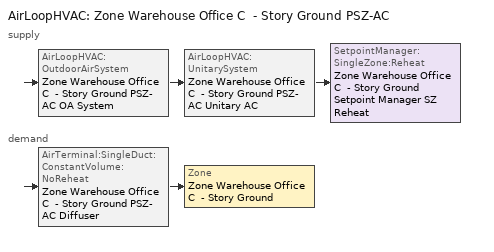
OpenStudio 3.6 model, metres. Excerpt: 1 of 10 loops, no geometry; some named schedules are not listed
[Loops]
AirLoopHVAC 'Zone Warehouse Office C  - Story Ground PSZ-AC'
 supply: AirLoopHVAC:OutdoorAirSystem 'Zone Warehouse Office C  - Story Ground PSZ-AC OA System' > AirLoopHVAC:UnitarySystem 'Zone Warehouse Office C  - Story Ground PSZ-AC Unitary AC' > SetpointManager:SingleZone:Reheat 'Zone Warehouse Office C  - Story Ground Setpoint Manager SZ Reheat'
 demand: AirTerminal:SingleDuct:ConstantVolume:NoReheat 'Zone Warehouse Office C  - Story Ground PSZ-AC Diffuser' > Zone 'Zone Warehouse Office C  - Story Ground'
[Sizing:Zone]
Zone Warehouse Office C  - Story Ground: Zone Cooling Design Supply Air Temperature Input Method=SupplyAirTemperature; Zone Cooling Design Supply Air Temperature {C}=12.7778; Zone Cooling Design Supply Air Temperature Difference {deltaC}=11.11; Zone Heating Design Supply Air Temperature Input Method=SupplyAirTemperature; Zone Heating Design Supply Air Temperature {C}=50; Zone Heating Design Supply Air Temperature Difference {deltaC}=11.11; Zone Cooling Design Supply Air Humidity Ratio {kg-H2O/kg-air}=0.0085; Zone Heating Design Supply Air Humidity Ratio {kg-H2O/kg-air}=0.008; Cooling Design Air Flow Method=DesignDay; Heating Design Air Flow Method=DesignDay; Account for Dedicated Outdoor Air System=No; Dedicated Outdoor Air System Control Strategy=NeutralSupplyAir; Dedicated Outdoor Air Low Setpoint Temperature for Design {C}=autosize; Dedicated Outdoor Air High Setpoint Temperature for Design {C}=autosize; Zone Load Sizing Method=Sensible Load Only No Latent Load; Zone Latent Cooling Design Supply Air Humidity Ratio Input Method=HumidityRatioDifference; Zone Cooling Design Supply Air Humidity Ratio Difference {kgWater/kgDryAir}=0.005; Zone Latent Heating Design Supply Air Humidity Ratio Input Method=HumidityRatioDifference; Zone Humidification Design Supply Air Humidity Ratio Difference {kgWater/kgDryAir}=0.005
[Zone equipment]
Zone Warehouse Office C  - Story Ground: Zone Warehouse Office C  - Story Ground PSZ-AC Diffuser
[AirLoopHVAC]
Zone Warehouse Office C  - Story Ground PSZ-AC: Availability Schedule=Zone Warehouse Office C  - Story Ground PSZ-AC Occ Sch; Design Supply Air Flow Rate {m3/s}=autosize; Design Return Air Flow Fraction of Supply Air Flow=1
[Sizing:System]
Zone Warehouse Office C  - Story Ground PSZ-AC: Type of Load to Size On=Sensible; Design Outdoor Air Flow Rate {m3/s}=Autosize; Central Heating Maximum System Air Flow Ratio=1; Preheat Design Temperature {C}=7.22222; Preheat Design Humidity Ratio {kg-H2O/kg-Air}=0.008; Precool Design Temperature {C}=12.7778; Precool Design Humidity Ratio {kg-H2O/kg-Air}=0.008; Central Cooling Design Supply Air Temperature {C}=12.7778; Central Heating Design Supply Air Temperature {C}=50; Sizing Option=Coincident; 100% Outdoor Air in Cooling=No; 100% Outdoor Air in Heating=No; Central Cooling Design Supply Air Humidity Ratio {kg-H2O/kg-Air}=0.0085; Central Heating Design Supply Air Humidity Ratio {kg-H2O/kg-Air}=0.008; Cooling Design Air Flow Method=DesignDay; Heating Design Air Flow Method=DesignDay; System Outdoor Air Method=ZoneSum; Zone Maximum Outdoor Air Fraction=1; Cooling Supply Air Flow Rate Per Floor Area {m3/s-m2}=0.00996765; Cooling Fraction of Autosized Cooling Supply Air Flow Rate=1; Cooling Supply Air Flow Rate Per Unit Cooling Capacity {m3/s-W}=3.94755e-05; Heating Supply Air Flow Rate Per Floor Area {m3/s-m2}=0.00996765; Heating Fraction of Autosized Heating Supply Air Flow Rate=1; Heating Fraction of Autosized Cooling Supply Air Flow Rate=1; Heating Supply Air Flow Rate Per Unit Heating Capacity {m3/s-W}=3.15882e-05; Cooling Design Capacity Method=CoolingDesignCapacity; Cooling Design Capacity {W}=autosize; Cooling Design Capacity Per Floor Area {W/m2}=234.7; Fraction of Autosized Cooling Design Capacity=1; Heating Design Capacity Method=HeatingDesignCapacity; Heating Design Capacity {W}=autosize; Heating Design Capacity Per Floor Area {W/m2}=157; Fraction of Autosized Heating Design Capacity=1; Central Cooling Capacity Control Method=OnOff; Occupant Diversity=autosize
[SetpointManager:SingleZone:Reheat]
Zone Warehouse Office C  - Story Ground Setpoint Manager SZ Reheat: Minimum Supply Air Temperature {C}=12.7778; Maximum Supply Air Temperature {C}=50; Control Zone=Zone Warehouse Office C  - Story Ground; Setpoint Node or NodeList=Zone Warehouse Office C  - Story Ground PSZ-AC Supply Outlet Node
[Coil:Heating:Gas]
Zone Warehouse Office C  - Story Ground PSZ-AC Gas Htg Coil 11kBtu/hr 0.8 Thermal Eff: Availability Schedule=Always On Discrete; Gas Burner Efficiency=0.8; Nominal Capacity {W}=AutoSize; Parasitic Electric Load {W}=0; Parasitic Gas Load {W}=0
[Coil:Heating:Electric]
Zone Warehouse Office C  - Story Ground PSZ-AC No Heat: Availability Schedule=Always Off Discrete; Efficiency=1; Nominal Capacity {W}=0
[Coil:Cooling:DX:SingleSpeed]
Zone Warehouse Office C  - Story Ground PSZ-AC 1spd DX AC Clg Coil 5kBtu/hr 9.7SEER: Availability Schedule=Always On Discrete; Rated Total Cooling Capacity {W}=autosize; Rated Sensible Heat Ratio=autosize; Rated COP {W/W}=3.14722; Rated Air Flow Rate {m3/s}=autosize; Rated Evaporator Fan Power Per Volume Flow Rate 2017 {W/(m3/s)}=773.3; Rated Evaporator Fan Power Per Volume Flow Rate 2023 {W/(m3/s)}=934.4; Total Cooling Capacity Function of Temperature Curve=DOE Ref DX Clg Coil Cool-Cap-fT; Total Cooling Capacity Function of Flow Fraction Curve=DOE Ref DX Clg Coil Cool-CAP-fFlow; Energy Input Ratio Function of Temperature Curve=DOE Ref DX Clg Coil Cool-EIR-fT; Energy Input Ratio Function of Flow Fraction Curve=DOE Ref DX Clg Coil Cool-EIR-fFlow; Part Load Fraction Correlation Curve=DOE Ref DX Clg Coil Cool-PLF-fPLR; Minimum Outdoor Dry-Bulb Temperature for Compressor Operation {C}=-25; Nominal Time for Condensate Removal to Begin {s}=0; Ratio of Initial Moisture Evaporation Rate and Steady State Latent Capacity=0; Maximum Cycling Rate {cycles/hr}=0; Latent Capacity Time Constant {s}=0; Condenser Type=AirCooled; Evaporative Condenser Effectiveness=0.9; Evaporative Condenser Air Flow Rate {m3/s}=autosize; Evaporative Condenser Pump Rated Power Consumption {W}=autosize; Crankcase Heater Capacity {W}=0; Maximum Outdoor Dry-Bulb Temperature for Crankcase Heater Operation {C}=10; Basin Heater Capacity {W/K}=0; Basin Heater Setpoint Temperature {C}=2
[Fan:OnOff]
Zone Warehouse Office C  - Story Ground PSZ-AC Fan: Availability Schedule=Always On Discrete; Fan Total Efficiency=0.53625; Pressure Rise {Pa}=622.722; Maximum Flow Rate {m3/s}=autosize; Motor Efficiency=0.825; Motor In Airstream Fraction=1; Fan Power Ratio Function of Speed Ratio Curve=Fan On Off Power Curve 8; Fan Efficiency Ratio Function of Speed Ratio Curve=Fan On Off Efficiency Curve 8
[AirLoopHVAC:UnitarySystem]
Zone Warehouse Office C  - Story Ground PSZ-AC Unitary AC: Control Type=Load; Controlling Zone or Thermostat Location=Zone Warehouse Office C  - Story Ground; Dehumidification Control Type=None; Availability Schedule=Outage Availability Schedule; Supply Fan=Zone Warehouse Office C  - Story Ground PSZ-AC Fan; Fan Placement=DrawThrough; Supply Air Fan Operating Mode Schedule=Zone Warehouse Office C  - Story Ground PSZ-AC Occ Sch; Heating Coil=Zone Warehouse Office C  - Story Ground PSZ-AC Gas Htg Coil 11kBtu/hr 0.8 Thermal Eff; DX Heating Coil Sizing Ratio=1; Cooling Coil=Zone Warehouse Office C  - Story Ground PSZ-AC 1spd DX AC Clg Coil 5kBtu/hr 9.7SEER; Use DOAS DX Cooling Coil=No; DOAS DX Cooling Coil Leaving Minimum Air Temperature {C}=2; Latent Load Control=SensibleOnlyLoadControl; Supplemental Heating Coil=Zone Warehouse Office C  - Story Ground PSZ-AC No Heat; Supply Air Flow Rate During Cooling Operation {m3/s}=Autosize; Supply Air Flow Rate During Heating Operation {m3/s}=Autosize; Supply Air Flow Rate When No Cooling or Heating is Required {m3/s}=Autosize; Maximum Supply Air Temperature {C}=80; Maximum Outdoor Dry-Bulb Temperature for Supplemental Heater Operation {C}=21; Maximum Cycling Rate {cycles/hr}=2.5; Heat Pump Time Constant {s}=60; Fraction of On-Cycle Power Use=0.01; Heat Pump Fan Delay Time {s}=60; Ancilliary On-Cycle Electric Power {W}=0; Ancilliary Off-Cycle Electric Power {W}=0
[Controller:OutdoorAir]
Zone Warehouse Office C  - Story Ground PSZ-AC OA System Controller: Minimum Outdoor Air Flow Rate {m3/s}=autosize; Maximum Outdoor Air Flow Rate {m3/s}=Autosize; Economizer Control Type=NoEconomizer; Economizer Control Action Type=ModulateFlow; Economizer Maximum Limit Dry-Bulb Temperature {C}=28; Economizer Maximum Limit Enthalpy {J/kg}=64000; Lockout Type=LockoutWithCompressor; Minimum Limit Type=FixedMinimum; Minimum Outdoor Air Schedule=Always On Discrete; Controller Mechanical Ventilation=Controller Mechanical Ventilation 9; High Humidity Control=No; Heat Recovery Bypass Control Type=BypassWhenWithinEconomizerLimits
[Controller:MechanicalVentilation]
Controller Mechanical Ventilation 9: Availability Schedule=Always On Discrete
[AirLoopHVAC:OutdoorAirSystem]
Zone Warehouse Office C  - Story Ground PSZ-AC OA System: Controller=Zone Warehouse Office C  - Story Ground PSZ-AC OA System Controller
[AirTerminal:SingleDuct:ConstantVolume:NoReheat]
Zone Warehouse Office C  - Story Ground PSZ-AC Diffuser: Availability Schedule=Always On Discrete; Maximum Air Flow Rate {m3/s}=AutoSize
[Schedule:Constant]
Name | Value
Always On Discrete | 1
Always Off Discrete | 0
[Schedule:Ruleset]
Zone Warehouse Office C  - Story Ground PSZ-AC Occ Sch: Default Day Schedule=Zone Warehouse Office C  - Story Ground PSZ-AC Occ Sch Default; Summer Design Day Schedule=Zone Warehouse Office C  - Story Ground PSZ-AC Occ Sch Summer Design Day; Winter Design Day Schedule=Zone Warehouse Office C  - Story Ground PSZ-AC Occ Sch Winter Design Day
[Schedule:Day]
Zone Warehouse Office C  - Story Ground PSZ-AC Occ Sch Default; Zone Warehouse Office C  - Story Ground PSZ-AC Occ Sch Friday: 7, 20, 0, 16, 40, 1, 24, 0, 0
Zone Warehouse Office C  - Story Ground PSZ-AC Occ Sch Winter Design Day; Zone Warehouse Office C  - Story Ground PSZ-AC Occ Sch Summer Design Day: 24, 0, 1
Zone Warehouse Office C  - Story Ground PSZ-AC Occ Sch Sunday: 24, 0, 0
Schedule Day 25; Schedule Day 26; Schedule Day 27; Schedule Day 28; Schedule Day 29; Schedule Day 30; Schedule Day 31; Schedule Day 32: 1, 0, 0, 2, 0, 0, 3, 0, 0, 4, 0, 0, 5, 0, 0, 6, 0, 0, 7, 0, 0, 8, 0, 0, 9, 0, 0, 10, 0, 0, 11, 0, 0, 12, 0, 0, 13, 0, 0, 14, 0, 0, 15, 0, 0, 16, 0, 0, 17, 0, 0, 18, 0, 0, 19, 0, 0, 20, 0, 0, 21, 0, 0, 22, 0, 0, 23, 0, 0, 24, 0, 0
[Schedule:Rule] Schedule Ruleset=Zone Warehouse Office C  - Story Ground PSZ-AC Occ Sch; Date Specification Type=DateRange
Name | Rule Order | Day Schedule | Apply Monday | Apply Tuesday | Apply Wednesday | Apply Friday | Start Month | Start Day | End Month | End Day | Apply Sunday | Apply Saturday | Apply Thursday
Zone Warehouse Office C  - Story Ground PSZ-AC Occ Sch Friday Rule | 9 | Zone Warehouse Office C  - Story Ground PSZ-AC Occ Sch Friday | Yes | Yes | Yes | Yes | 1 | 1 | 12 | 31
Zone Warehouse Office C  - Story Ground PSZ-AC Occ Sch Sunday Rule | 8 | Zone Warehouse Office C  - Story Ground PSZ-AC Occ Sch Sunday |  |  |  |  | 1 | 1 | 12 | 31 | Yes | Yes
Zone Warehouse Office C  - Story Ground PSZ-AC Occ Sch Outage Day 35 | 7 | Schedule Day 25 | Yes | Yes | Yes | Yes | 2 | 4 | 2 | 4 | Yes | Yes | Yes
Zone Warehouse Office C  - Story Ground PSZ-AC Occ Sch Outage Day 36 | 6 | Schedule Day 26 | Yes | Yes | Yes | Yes | 2 | 5 | 2 | 5 | Yes | Yes | Yes
Zone Warehouse Office C  - Story Ground PSZ-AC Occ Sch Outage Day 37 | 5 | Schedule Day 27 | Yes | Yes | Yes | Yes | 2 | 6 | 2 | 6 | Yes | Yes | Yes
Zone Warehouse Office C  - Story Ground PSZ-AC Occ Sch Outage Day 38 | 4 | Schedule Day 28 | Yes | Yes | Yes | Yes | 2 | 7 | 2 | 7 | Yes | Yes | Yes
Zone Warehouse Office C  - Story Ground PSZ-AC Occ Sch Outage Day 39 | 3 | Schedule Day 29 | Yes | Yes | Yes | Yes | 2 | 8 | 2 | 8 | Yes | Yes | Yes
Zone Warehouse Office C  - Story Ground PSZ-AC Occ Sch Outage Day 40 | 2 | Schedule Day 30 | Yes | Yes | Yes | Yes | 2 | 9 | 2 | 9 | Yes | Yes | Yes
Zone Warehouse Office C  - Story Ground PSZ-AC Occ Sch Outage Day 41 | 1 | Schedule Day 31 | Yes | Yes | Yes | Yes | 2 | 10 | 2 | 10 | Yes | Yes | Yes
Zone Warehouse Office C  - Story Ground PSZ-AC Occ Sch Outage Day 42 | 0 | Schedule Day 32 | Yes | Yes | Yes | Yes | 2 | 11 | 2 | 11 | Yes | Yes | Yes
[Curve:Exponent]
Fan On Off Power Curve 8: Coefficient1 Constant=1; Coefficient2 Constant=0; Coefficient3 Constant=0; Minimum Value of x=0; Maximum Value of x=1
[Curve:Cubic] Coefficient1 Constant=1; Coefficient2 x=0; Coefficient3 x**2=0; Coefficient4 x**3=0
Name | Minimum Value of x | Maximum Value of x
Fan On Off Efficiency Curve 8 | 0 | 1
DOE Ref DX Clg Coil Cool-CAP-fFlow; DOE Ref DX Clg Coil Cool-EIR-fFlow | -100 | 100
[Curve:Biquadratic] Minimum Value of x=-100; Maximum Value of x=100; Minimum Value of y=-100; Maximum Value of y=100
Name | Coefficient1 Constant | Coefficient2 x | Coefficient3 x**2 | Coefficient4 y | Coefficient5 y**2 | Coefficient6 x*y
DOE Ref DX Clg Coil Cool-Cap-fT | 0.971212 | -0.0152755 | 0.00144345 | -0.00039321 | -6.8364e-06 | -0.000290596
DOE Ref DX Clg Coil Cool-EIR-fT | 0.286871 | 0.0239022 | -0.000810648 | 0.0134585 | 0.000338936 | -0.000487004
[Curve:Quadratic]
DOE Ref DX Clg Coil Cool-PLF-fPLR: Coefficient1 Constant=0.909496; Coefficient2 x=0.0986477; Coefficient3 x**2=-0.00819488; Minimum Value of x=0; Maximum Value of x=1
